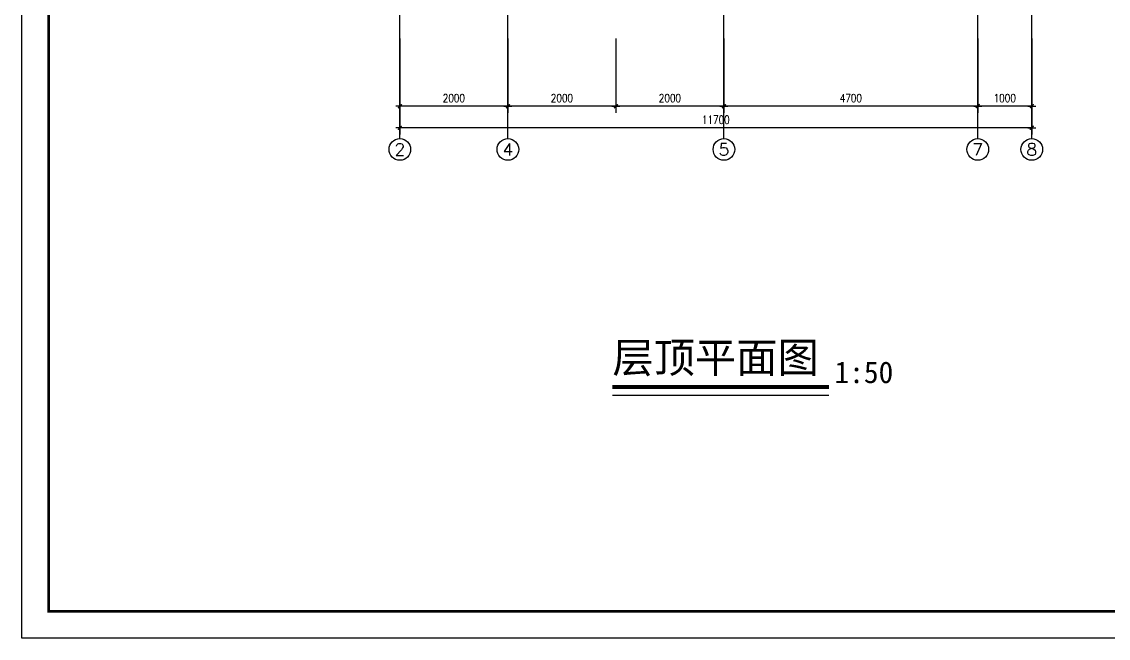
# Model space of a CAD drawing. Extents: x 12400 to 217743, y 90685 to 209848.
# Drawn here: x 142839 to 162957, y 90904 to 102310 of the extents above; entities that cross this region are included whole.
import ezdxf
from ezdxf.enums import TextEntityAlignment as Align

# ---------------------------------------------------------------- set-up
doc = ezdxf.new("R2010")
doc.units = 0
doc.header["$LTSCALE"] = 200
doc.linetypes.add('DOTE', pattern=[2.42, 2, -0.2, 0.02, -0.2])
doc.layers.get('0').update_dxf_attribs({"linetype": 'CONTINUOUS'})
doc.layers.get('DEFPOINTS').update_dxf_attribs({"linetype": 'CONTINUOUS'})
for name, color, linetype in [('AXIS', 3, 'CONTINUOUS'), ('AXIS_TEXT', 7, 'CONTINUOUS'), ('DOTE', 1, 'DOTE'), ('PUB_TITLE', 143, 'CONTINUOUS')]:
    doc.layers.add(name, color=color, linetype=linetype)
doc.styles.add('2', font='SIMHEI.TTF')
doc.styles.add('COMPLEX', font='COMPLEX')
doc.styles.add('DIM_FONT', font='SIMPLEX', dxfattribs={"width": 0.8})
doc.dimstyles.new('DIMN50', dxfattribs={"dimscale": 0.5, "dimtxt": 300, "dimasz": 1, "dimexe": 250, "dimexo": 300, "dimgap": 150, "dimtad": 1, "dimdec": 0, "dimzin": 0, "dimdsep": 46, "dimtxsty": 'DIM_FONT', "dimblk": '_DIMX', "dimblk1": 'DOTSMALL', "dimblk2": 'DOTSMALL', "dimcen": 2.5, "dimclrt": 7, "dimadec": 0, "dimazin": 0, "dimtfac": 1, "dimtdec": 0, "dimtix": 1, "dimtmove": 2, "dimatfit": 3, "dimldrblk": '_DIMX', "dimfxl": 0, "dimtolj": 1, "dimtzin": 0, "dimarcsym": 0})

# ---------------------------------------------------------------- blocks, each defined once
blk = doc.blocks.new('_AXISO')
blk.add_circle((0, 0), 0.5)
at = {"layer": 'AXIS_TEXT', "style": 'COMPLEX', "width": 1.041667}
blk.add_attdef('A', text='', height=0.56, dxfattribs=at).set_placement((-0.25, -0.28), (0.25, -0.28), align=Align.FIT)
blk = doc.blocks.new('_DIMX')
blk.add_line((-150, 0), (150, 0))
at = {"const_width": 50}
blk.add_lwpolyline([(-70, -70), (70, 70)], dxfattribs=at)
blk = doc.blocks.new('*D1442')
at = {"layer": 'AXIS', "color": 0, "lineweight": -2}
for p, q in [((160541, 101998), (160541, 100623)), ((161541, 101998), (161541, 100623)), ((161540, 100748), (160541, 100748))]:
    blk.add_line(p, q, dxfattribs=at)
at = {"layer": 'DEFPOINTS', "color": 0}
for p in [(160541, 102148), (161541, 102148), (160541, 100748)]:
    blk.add_point(p, dxfattribs=at)
at = {"layer": 'AXIS', "color": 0, "lineweight": -2, "xscale": 0.5, "yscale": 0.5, "zscale": 0.5, "rotation": 180}
blk.add_blockref('_DIMX', (160541, 100748), dxfattribs=at)
at = {"layer": 'AXIS', "color": 0, "lineweight": -2, "xscale": 0.5, "yscale": 0.5, "zscale": 0.5}
blk.add_blockref('_DIMX', (161541, 100748), dxfattribs=at)
at = {"layer": 'AXIS', "color": 7, "insert": (161041, 100898), "char_height": 150, "attachment_point": 5, "style": 'DIM_FONT'}
blk.add_mtext('\\A1;1000', dxfattribs=at)
blk = doc.blocks.new('_DOTSMALL')
at = {"color": 0, "linetype": 'ByBlock', "const_width": 0.5}
blk.add_lwpolyline([(-0.0625, 0, 1), (0.0625, 0, 1)], format="xyb", close=True, dxfattribs=at)
blk = doc.blocks.new('*D1443')
at = {"layer": 'AXIS', "color": 0, "lineweight": -2}
for p, q in [((149841, 101998), (149841, 100223)), ((161541, 101998), (161541, 100223)), ((161540, 100348), (149841, 100348))]:
    blk.add_line(p, q, dxfattribs=at)
at = {"layer": 'DEFPOINTS', "color": 0}
for p in [(149841, 102148), (161541, 102148), (149841, 100348)]:
    blk.add_point(p, dxfattribs=at)
at = {"layer": 'AXIS', "color": 0, "lineweight": -2, "xscale": 0.5, "yscale": 0.5, "zscale": 0.5, "rotation": 180}
blk.add_blockref('_DIMX', (149841, 100348), dxfattribs=at)
at = {"layer": 'AXIS', "color": 0, "lineweight": -2, "xscale": 0.5, "yscale": 0.5, "zscale": 0.5}
blk.add_blockref('_DIMX', (161541, 100348), dxfattribs=at)
at = {"layer": 'AXIS', "color": 7, "insert": (155691, 100498), "char_height": 150, "attachment_point": 5, "style": 'DIM_FONT'}
blk.add_mtext('\\A1;11700', dxfattribs=at)
blk = doc.blocks.new('*D1452')
at = {"layer": 'AXIS', "color": 0, "lineweight": -2}
for p, q in [((153841, 101998), (153841, 100623)), ((155841, 101998), (155841, 100623)), ((155840, 100748), (153841, 100748))]:
    blk.add_line(p, q, dxfattribs=at)
at = {"layer": 'DEFPOINTS', "color": 0}
for p in [(153841, 102148), (155841, 102148), (153841, 100748)]:
    blk.add_point(p, dxfattribs=at)
at = {"layer": 'AXIS', "color": 0, "lineweight": -2, "xscale": 0.5, "yscale": 0.5, "zscale": 0.5, "rotation": 180}
blk.add_blockref('_DIMX', (153841, 100748), dxfattribs=at)
at = {"layer": 'AXIS', "color": 0, "lineweight": -2, "xscale": 0.5, "yscale": 0.5, "zscale": 0.5}
blk.add_blockref('_DIMX', (155841, 100748), dxfattribs=at)
at = {"layer": 'AXIS', "color": 7, "insert": (154841, 100898), "char_height": 150, "attachment_point": 5, "style": 'DIM_FONT'}
blk.add_mtext('\\A1;2000', dxfattribs=at)
blk = doc.blocks.new('*D1631')
at = {"layer": 'AXIS', "color": 0, "lineweight": -2}
for p, q in [((149841, 101998), (149841, 100623)), ((151841, 101998), (151841, 100623)), ((151840, 100748), (149841, 100748))]:
    blk.add_line(p, q, dxfattribs=at)
at = {"layer": 'DEFPOINTS', "color": 0}
for p in [(149841, 102148), (151841, 102148), (149841, 100748)]:
    blk.add_point(p, dxfattribs=at)
at = {"layer": 'AXIS', "color": 0, "lineweight": -2, "xscale": 0.5, "yscale": 0.5, "zscale": 0.5, "rotation": 180}
blk.add_blockref('_DIMX', (149841, 100748), dxfattribs=at)
at = {"layer": 'AXIS', "color": 0, "lineweight": -2, "xscale": 0.5, "yscale": 0.5, "zscale": 0.5}
blk.add_blockref('_DIMX', (151841, 100748), dxfattribs=at)
at = {"layer": 'AXIS', "color": 7, "insert": (150841, 100898), "char_height": 150, "attachment_point": 5, "style": 'DIM_FONT'}
blk.add_mtext('\\A1;2000', dxfattribs=at)
blk = doc.blocks.new('*D1637')
at = {"layer": 'AXIS', "color": 0, "lineweight": -2}
for p, q in [((151841, 101998), (151841, 100623)), ((153841, 101998), (153841, 100623)), ((153840, 100748), (151841, 100748))]:
    blk.add_line(p, q, dxfattribs=at)
at = {"layer": 'DEFPOINTS', "color": 0}
for p in [(151841, 102148), (153841, 102148), (151841, 100748)]:
    blk.add_point(p, dxfattribs=at)
at = {"layer": 'AXIS', "color": 0, "lineweight": -2, "xscale": 0.5, "yscale": 0.5, "zscale": 0.5, "rotation": 180}
blk.add_blockref('_DIMX', (151841, 100748), dxfattribs=at)
at = {"layer": 'AXIS', "color": 0, "lineweight": -2, "xscale": 0.5, "yscale": 0.5, "zscale": 0.5}
blk.add_blockref('_DIMX', (153841, 100748), dxfattribs=at)
at = {"layer": 'AXIS', "color": 7, "insert": (152841, 100898), "char_height": 150, "attachment_point": 5, "style": 'DIM_FONT'}
blk.add_mtext('\\A1;2000', dxfattribs=at)
blk = doc.blocks.new('*D1639')
at = {"layer": 'AXIS', "color": 0, "lineweight": -2}
for p, q in [((155841, 101998), (155841, 100623)), ((160541, 101998), (160541, 100623)), ((160540, 100748), (155841, 100748))]:
    blk.add_line(p, q, dxfattribs=at)
at = {"layer": 'DEFPOINTS', "color": 0}
for p in [(155841, 102148), (160541, 102148), (155841, 100748)]:
    blk.add_point(p, dxfattribs=at)
at = {"layer": 'AXIS', "color": 0, "lineweight": -2, "xscale": 0.5, "yscale": 0.5, "zscale": 0.5, "rotation": 180}
blk.add_blockref('_DIMX', (155841, 100748), dxfattribs=at)
at = {"layer": 'AXIS', "color": 0, "lineweight": -2, "xscale": 0.5, "yscale": 0.5, "zscale": 0.5}
blk.add_blockref('_DIMX', (160541, 100748), dxfattribs=at)
at = {"layer": 'AXIS', "color": 7, "insert": (158191, 100898), "char_height": 150, "attachment_point": 5, "style": 'DIM_FONT'}
blk.add_mtext('\\A1;4700', dxfattribs=at)

msp = doc.modelspace()

# ---------------------------------------------------------------- linework, layer by layer
at = {"layer": 'AXIS'}
for p, q in [((149840.801, 100147.737), (149840.801, 102147.737)), ((151840.801, 100147.737), (151840.801, 102147.737)), ((155840.801, 100147.737), (155840.801, 102147.737)), ((160540.801, 100147.737), (160540.801, 102147.737)), ((161540.801, 100147.737), (161540.801, 102147.737))]:
    msp.add_line(p, q, dxfattribs=at)
at = {"layer": 'DOTE'}
for p, q in [((149840.801, 102147.737), (149840.801, 121670.26)), ((160540.801, 102147.737), (160540.801, 121670.26)), ((161540.801, 102147.737), (161540.801, 121670.26)), ((151840.801, 102147.737), (151840.801, 110400.471)), ((155840.801, 102147.737), (155840.801, 107718.55))]:
    msp.add_line(p, q, dxfattribs=at)
at = {"layer": 'PUB_TITLE'}
msp.add_lwpolyline([(142839.436, 90903.919), (142839.436, 132953.919), (172539.436, 132953.919), (172539.436, 90903.919)], close=True, dxfattribs=at)
at = {"layer": 'PUB_TITLE', "const_width": 50}
msp.add_lwpolyline([(143339.436, 91403.919), (172039.436, 91403.919), (172039.436, 131703.919), (143339.436, 131703.919)], close=True, dxfattribs=at)
at = {"layer": 'PUB_TITLE', "const_width": 70}
msp.add_lwpolyline([(153776.689, 95551.455), (157783.598, 95551.455)], dxfattribs=at)
at = {"layer": 'PUB_TITLE'}
msp.add_lwpolyline([(153776.689, 95401.455), (157783.598, 95401.455)], dxfattribs=at)

# ---------------------------------------------------------------- block references
at = {"layer": 'AXIS'}
ref = msp.add_blockref('_AXISO', (149840.801, 99947.737), dxfattribs=dict(at, xscale=400, yscale=400, zscale=400))
ref.add_attrib('A', '2', dxfattribs={"layer": 'AXIS_TEXT', "height": 224, "style": 'COMPLEX', "width": 1.339286}).set_placement((149740.801, 99835.737), (149940.801, 99835.737), align=Align.FIT)
ref = msp.add_blockref('_AXISO', (151840.801, 99947.737), dxfattribs=dict(at, xscale=400, yscale=400, zscale=400))
ref.add_attrib('A', '4', dxfattribs={"layer": 'AXIS_TEXT', "height": 224, "style": 'COMPLEX', "width": 1.171875}).set_placement((151740.801, 99835.737), (151940.801, 99835.737), align=Align.FIT)
ref = msp.add_blockref('_AXISO', (155840.801, 99947.737), dxfattribs=dict(at, xscale=400, yscale=400, zscale=400))
ref.add_attrib('A', '5', dxfattribs={"layer": 'AXIS_TEXT', "height": 224, "style": 'COMPLEX', "width": 1.339286}).set_placement((155740.801, 99835.737), (155940.801, 99835.737), align=Align.FIT)
ref = msp.add_blockref('_AXISO', (160540.801, 99947.737), dxfattribs=dict(at, xscale=400, yscale=400, zscale=400))
ref.add_attrib('A', '7', dxfattribs={"layer": 'AXIS_TEXT', "height": 224, "style": 'COMPLEX', "width": 1.339286}).set_placement((160440.801, 99835.737), (160640.801, 99835.737), align=Align.FIT)
ref = msp.add_blockref('_AXISO', (161540.801, 99947.737), dxfattribs=dict(at, xscale=400, yscale=400, zscale=400))
ref.add_attrib('A', '8', dxfattribs={"layer": 'AXIS_TEXT', "height": 224, "style": 'COMPLEX', "width": 1.339286}).set_placement((161440.801, 99835.737), (161640.801, 99835.737), align=Align.FIT)

# ---------------------------------------------------------------- texts
at = {"layer": 'PUB_TITLE', "style": '2'}
for s, height, p in [('层顶平面图', 560, (153776.689, 95817.319)), ('1:50', 400, (157888.3, 95624.625))]:
    msp.add_text(s, height=height, dxfattribs=at).set_placement(p)

# ---------------------------------------------------------------- dimensions: what is measured, and where the dimension line sits
at = {"layer": 'AXIS'}
dim = msp.add_aligned_dim(p1=(161540.801, 102147.737), p2=(149840.801, 102147.737), distance=1800, dimstyle='DIMN50', dxfattribs=at)
dim.commit()
dim.dimension.update_dxf_attribs({"geometry": '*D1443', "text_midpoint": (155690.801, 100497.737)})
for base, p1, p2, picture, middle in [((149840.801, 100747.737), (151840.801, 102147.737), (149840.801, 102147.737), '*D1631', (150840.801, 100897.737)), ((151840.801, 100747.737), (153840.801, 102147.737), (151840.801, 102147.737), '*D1637', (152840.801, 100897.737)), ((153840.801, 100747.737), (155840.801, 102147.737), (153840.801, 102147.737), '*D1452', (154840.801, 100897.737)), ((155840.801, 100747.737), (160540.801, 102147.737), (155840.801, 102147.737), '*D1639', (158190.801, 100897.737)), ((160540.801, 100747.737), (161540.801, 102147.737), (160540.801, 102147.737), '*D1442', (161040.801, 100897.737))]:
    dim = msp.add_linear_dim(base=base, p1=p1, p2=p2, dimstyle='DIMN50', dxfattribs=at)
    dim.commit()
    dim.dimension.update_dxf_attribs({"geometry": picture, "text_midpoint": middle})

doc.saveas('drawing.dxf')
